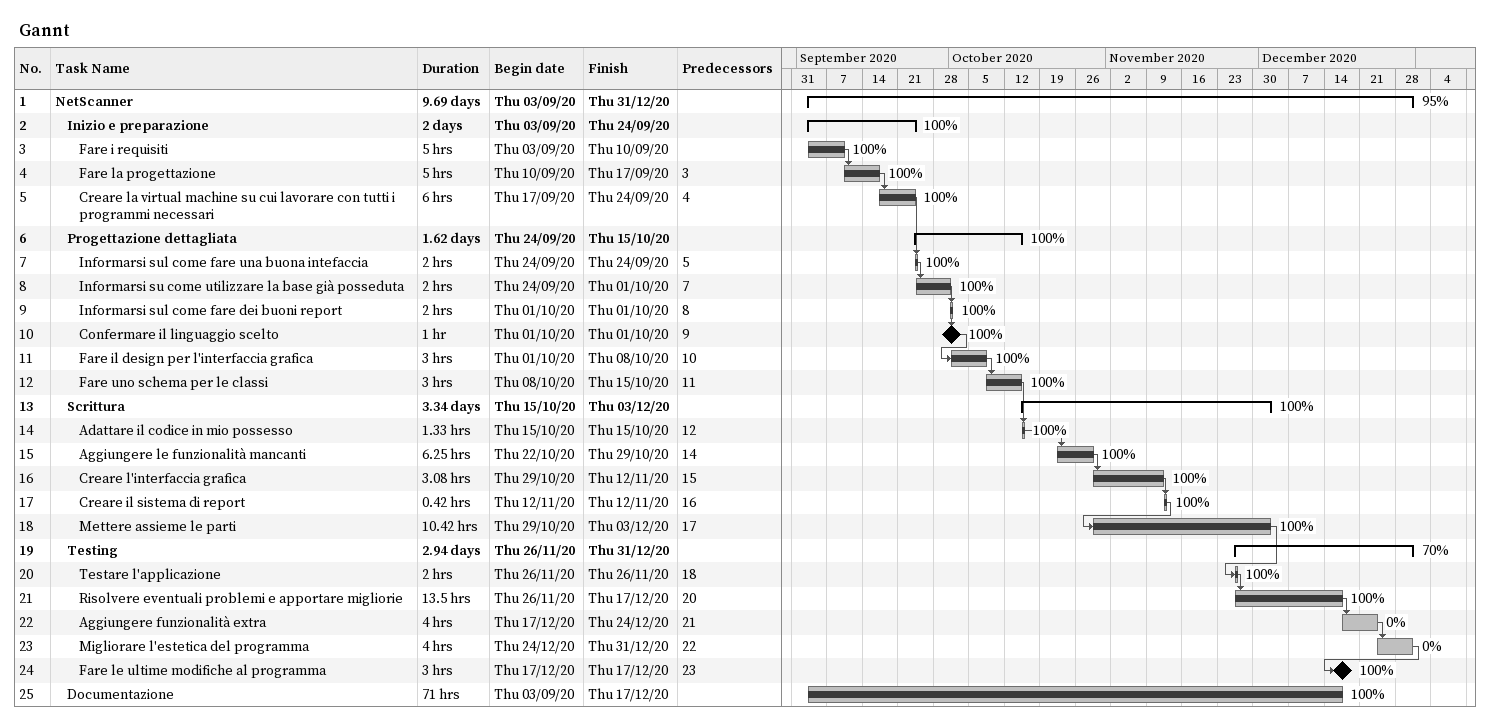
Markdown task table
Gannt

| ID | Level | Task | Duration | Start | Finish | Predecessors | % complete |
|---|---|---|---|---|---|---|---|
| 1 | 1 | **NetScanner** | 9.69d | 2020-09-03 | 2020-12-31 |  | 95 |
| 2 | 2 | **Inizio e preparazione** | 2d | 2020-09-03 | 2020-09-24 |  | 100 |
| 3 | 3 | Fare i requisiti | 5h | 2020-09-03 | 2020-09-10 |  | 100 |
| 4 | 3 | Fare la progettazione | 5h | 2020-09-10 | 2020-09-17 | 3 | 100 |
| 5 | 3 | Creare la virtual machine su cui lavorare con tutti i programmi necessari | 6h | 2020-09-17 | 2020-09-24 | 4 | 100 |
| 6 | 2 | **Progettazione dettagliata** | 1.62d | 2020-09-24 | 2020-10-15 |  | 100 |
| 7 | 3 | Informarsi sul come fare una buona intefaccia | 2h | 2020-09-24 | 2020-09-24 | 5 | 100 |
| 8 | 3 | Informarsi su come utilizzare la base già posseduta | 2h | 2020-09-24 | 2020-10-01 | 7 | 100 |
| 9 | 3 | Informarsi sul come fare dei buoni report | 2h | 2020-10-01 | 2020-10-01 | 8 | 100 |
| 10 | 3 | Confermare il linguaggio scelto | 1h | 2020-10-01 | 2020-10-01 | 9 | 100 |
| 11 | 3 | Fare il design per l'interfaccia grafica | 3h | 2020-10-01 | 2020-10-08 | 10 | 100 |
| 12 | 3 | Fare uno schema per le classi | 3h | 2020-10-08 | 2020-10-15 | 11 | 100 |
| 13 | 2 | **Scrittura** | 3.34d | 2020-10-15 | 2020-12-03 |  | 100 |
| 14 | 3 | Adattare il codice in mio possesso | 1.33h | 2020-10-15 | 2020-10-15 | 12 | 100 |
| 15 | 3 | Aggiungere le funzionalità mancanti | 6.25h | 2020-10-22 | 2020-10-29 | 14 | 100 |
| 16 | 3 | Creare l'interfaccia grafica | 3.08h | 2020-10-29 | 2020-11-12 | 15 | 100 |
| 17 | 3 | Creare il sistema di report | 0.42h | 2020-11-12 | 2020-11-12 | 16 | 100 |
| 18 | 3 | Mettere assieme le parti | 10.42h | 2020-10-29 | 2020-12-03 | 17 | 100 |
| 19 | 2 | **Testing** | 2.94d | 2020-11-26 | 2020-12-31 |  | 70 |
| 20 | 3 | Testare l'applicazione | 2h | 2020-11-26 | 2020-11-26 | 18 | 100 |
| 21 | 3 | Risolvere eventuali problemi e apportare migliorie | 13.5h | 2020-11-26 | 2020-12-17 | 20 | 100 |
| 22 | 3 | Aggiungere funzionalità extra | 4h | 2020-12-17 | 2020-12-24 | 21 | 0 |
| 23 | 3 | Migliorare l'estetica del programma | 4h | 2020-12-24 | 2020-12-31 | 22 | 0 |
| 24 | 3 | Fare le ultime modifiche al programma | 3h | 2020-12-17 | 2020-12-17 | 23 | 100 |
| 25 | 2 | Documentazione | 71h | 2020-09-03 | 2020-12-17 |  | 100 |
